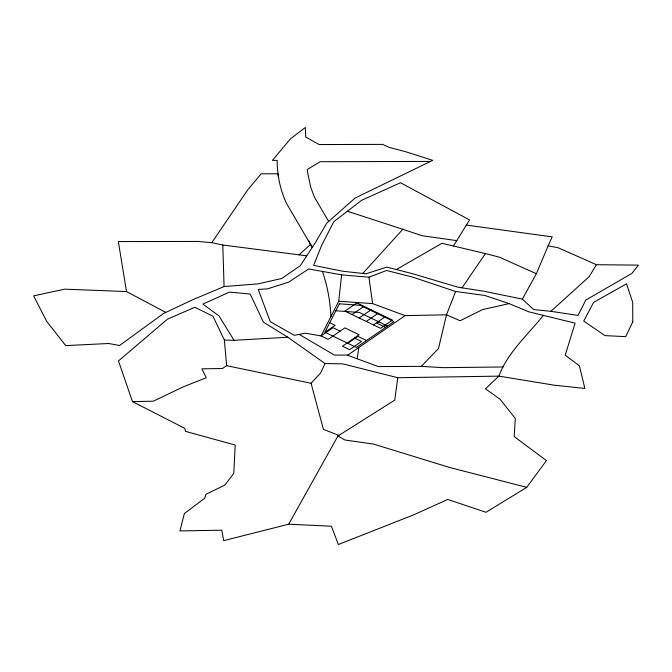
<?xml version="1.0" encoding="UTF-8"?>
<svg xmlns="http://www.w3.org/2000/svg" width="672" height="672" viewBox="0 0 672 672"><rect width="100%" height="100%" fill="white"/><g stroke="black" fill="none" stroke-linecap="round" stroke-linejoin="round"><path stroke-width="1.01" d="M340.124 331.145L333.001 327.701L321.082 335.924L338.747 301.224L341.636 274.873L308.65 268.951L288.582 282.19L267.305 288.91L258.224 289.43L270.253 321.661L294.286 335.32L305.348 333.194L321.09 335.924L328.196 339.36L344.87 327.869L359.1 334.757L342.434 346.248L349.558 349.684L361.477 341.468L354.362 338.024M341.636 274.873L368.936 277.192L386.568 270.48L412.986 277.208L455.633 291.497L484.882 295.462L509.132 303.618L528.814 311.825L575.114 323.148L565.219 355.169L579.415 365.854L584.867 388.45L554.098 385.165L498.884 376.135L397.782 377.723L394.741 400.117L337.957 435.977L288.7 524.202L223.675 540.641L221.76 530.191L179.945 530.914L184.372 513.534L204.784 498.187L205.842 494.374L224.902 485.058L233.78 473.34L235.217 445.066L185.539 431.374L184.75 428.324L132.476 401.612L118.474 360.906L167.53 319.124L194.83 307.28L212.915 316.159L224.372 340.04L226.632 365.677L222.432 368.5L201.911 368.836L206.27 377.782L183.649 386.677L153.342 401.201L132.476 401.612M357.202 358.789L358.806 347.533M455.633 291.497L446.494 314.815L438.48 348.55L421.268 366.358L378.26 366.576L347.617 355.244L405.082 315.622L446.494 314.815L460.093 320.754L482.454 309.624L509.132 303.618M453.398 245.994L469.56 219.962L400.478 182.734L361.696 200.264L333.85 221.642L321.569 245.524L313.639 265.364L342.804 271.244L366.038 273.806L386.761 267.078L412.885 273.79L457.909 287.188L483.386 291.144L522.354 299.116L533.753 309.582L550.897 311.312L578.021 315.428L585.782 300.098L631.999 273.336L638.4 265.129L596.392 264.709L558.13 247.75L548.159 245.809L536.374 273.697L522.354 299.116M548.159 245.809L552.216 236.88L466.2 225.07M397.782 377.723L342.779 363.863L325.055 363.535L320.611 372.994L311.069 383.284L323.425 429.374L338.881 435.38L337.957 435.977L344.828 439.984L373.573 444.091L449.904 467.544L526.73 487.343L546.437 460.597L514.198 436.598L515.298 418.396L500.01 399.168L485.436 388.819L498.884 376.135C507.738 352.262 527.856 334.874 543.337 315.37M308.75 240.761L312.27 247.388L286.583 203.549C280.266 190.084 277.141 175.232 277.192 160.364L272.412 160.373L290.413 138.877L305.315 127.478L305.785 137.096L319.133 144.556L382.704 144.396L389.13 147.361L405.317 151.62L432.726 160.356L355.102 198.038L326.802 223.096L314.95 243.314L300.342 265.642L281.694 278.519L257.737 283.895L224.07 286.558L192.15 299.998L163.59 313.446L119.557 345.5L108.662 343.501L65.705 345.61L46.746 321.451L33.6 295.856L64.714 289.162L126.504 291.572L165.698 312.354M596.392 264.709L589.218 276.629L550.897 311.312M126.504 291.572L118.339 241.576L197.635 241.441L211.831 242.659L247.682 189.916L261.164 173.813L278.006 173.779L278.527 177.509M461.941 287.935L485.428 253.588L499.237 257.116L536.374 273.697M362.796 273.428L402.814 229.286L422.024 235.704L456.91 240.643M298.998 254.839L310.666 244.306M325.021 332.262L335.068 325.332L329.725 322.745M352.052 314.563L363.98 306.348M359.176 318.007L371.095 309.792M366.29 321.451L378.218 313.228M373.414 324.895L385.333 316.672M347.802 343.274L357.848 336.344L366.526 340.536M378.84 321.871L376.925 323.19L385.602 327.39M526.73 487.343L485.999 512.291L447.745 499.456L413.482 514.912L338.369 544.522L331.397 526.218L288.7 524.202M396.354 269.548L441.958 243.281L485.428 253.588M224.372 340.04L234.058 340.326L287.826 337.226L325.055 363.535M503.068 366.979L443.008 367.66L421.268 366.358M347.936 355.026L334.488 355.144L299.191 334.379M430.55 161.423L320.225 161.708L307.348 169.436L307.684 172.914L310.75 187.261L314.412 197.165L328.667 221.449M338.747 301.224L372.582 303.61L405.082 315.622M335.815 310.783L359.335 312.438L387.517 326.063M211.831 242.659L222.802 245.003L306.718 255.839M226.632 365.677L311.069 383.284M347.558 211.294L402.814 229.286M287.826 337.226L263.424 322.174L250.177 294.05L229.522 292.085L202.885 304.122L218.879 315.79L234.058 340.326M322.451 271.429C327.382 286.003 330.33 301.274 330.893 316.663M368.936 277.192L372.582 303.61M222.802 245.003L224.07 286.558M632.789 321.779L625.724 336.655L604.943 335.605L583.708 321.065L593.578 302.383L626.548 283.828L632.688 302.4L632.789 321.779M339.36 303.82L324.912 332.212L356.479 347.466L393.96 321.628L360.158 305.281L339.36 303.82M356.857 302.904L344.938 311.128L380.528 328.331L392.448 320.116L356.857 302.904"/></g></svg>
